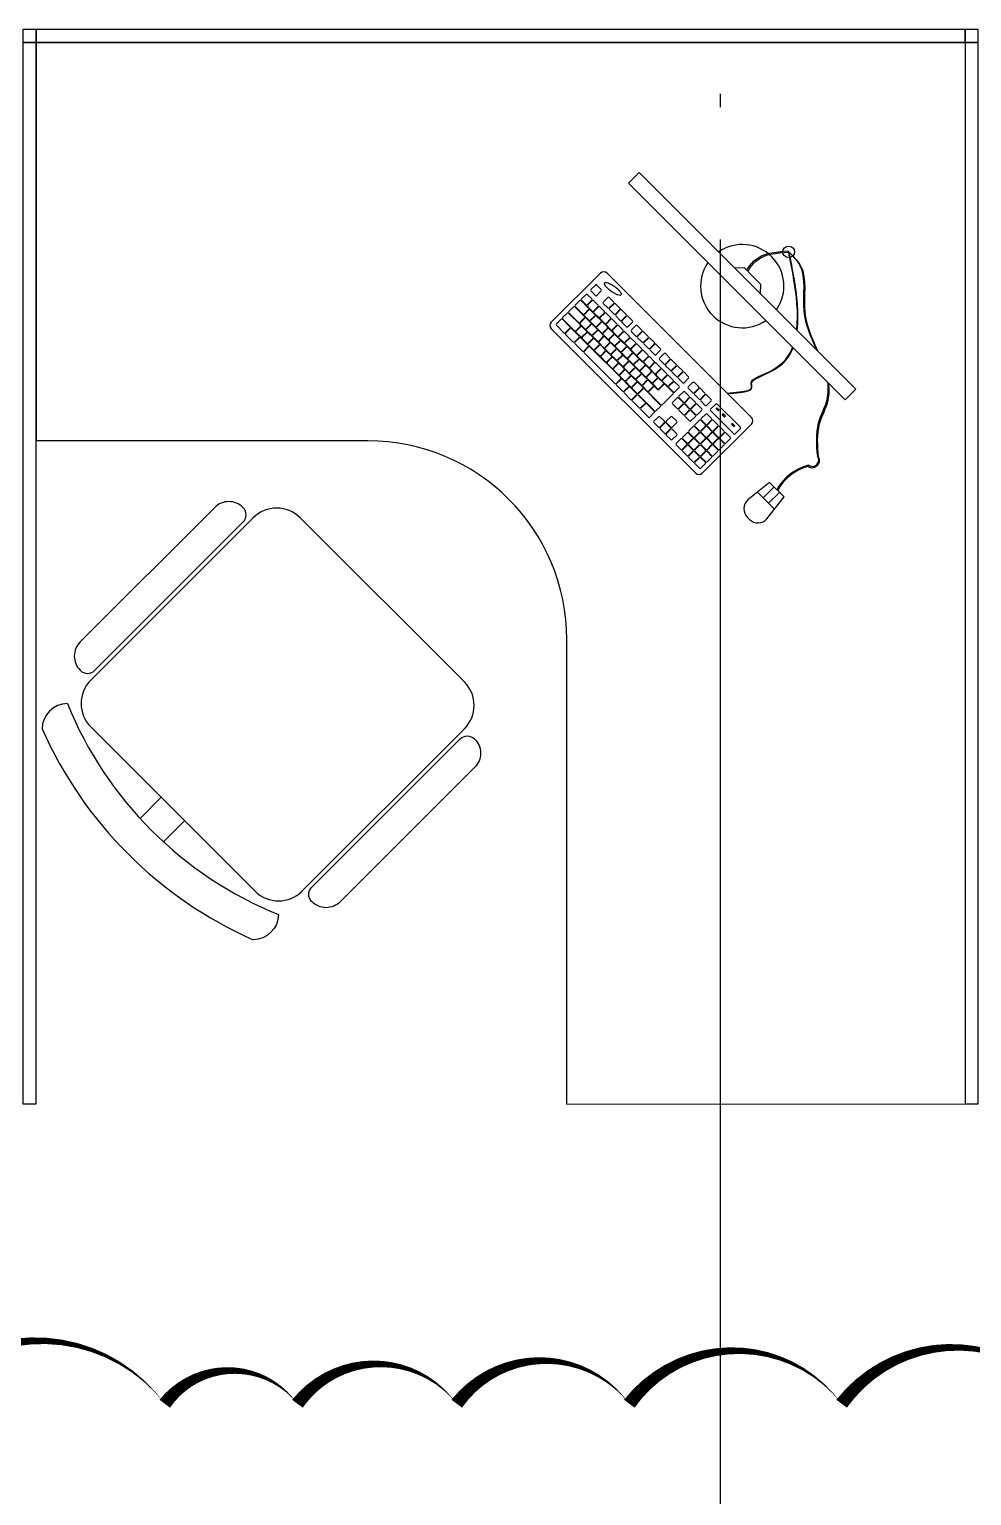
# Model space of a CAD drawing. Extents: x 93518 to 937116, y -359949 to 58022.
# Drawn here: x 810072 to 811492, y -101498 to -99287 of the extents above; entities that cross this region are included whole.
import ezdxf

# ---------------------------------------------------------------- set-up
doc = ezdxf.new("R2010")
doc.units = 0
doc.header["$LTSCALE"] = 1000
doc.header["$MEASUREMENT"] = 0
doc.linetypes.add('DOTE', pattern=[2.42, 2, -0.2, 0.02, -0.2])
doc.layers.get('0').update_dxf_attribs({"color": 8, "linetype": 'CONTINUOUS'})
doc.layers.add('DOTE', color=8, linetype='DOTE')

msp = doc.modelspace()

# ---------------------------------------------------------------- linework, layer by layer
for p, q in [((811482.2, -99307.4), (810082.2, -99307.4)), ((810082.2, -99307.7), (810082.2, -99907.7)), ((811482.2, -99307.7), (811482.2, -100907.7)), ((810932.8, -99654.8), (810858.5, -99729.1)), ((811160.5, -99872.6), (810942.7, -99654.8)), ((811135.1, -99647), (811149.1, -99646.7)), ((811149.1, -99646.7), (811163.5, -99661.1)), ((811174.3, -99671.9), (811159.9, -99657.5)), ((810911, -99687), (810904.1, -99693.9)), ((810919.9, -99693.9), (810913, -99687)), ((810925.1, -99672.9), (810918.2, -99679.8)), ((810918.2, -99681.8), (810925.1, -99688.7)), ((810934, -99679.8), (810927.1, -99672.9)), ((810927.1, -99688.7), (810934, -99681.8)), ((811174, -99685.9), (811174.3, -99671.9)), ((810892.2, -99705.8), (810885.3, -99712.7)), ((810908.8, -99720.5), (810894.2, -99705.8)), ((810901.6, -99696.4), (810894.7, -99703.3)), ((810894.7, -99705.3), (810906, -99716.7)), ((810915, -99707.8), (810903.6, -99696.4)), ((810904.1, -99695.9), (810911, -99702.8)), ((810908, -99716.7), (810915, -99709.8)), ((810913, -99702.8), (810919.9, -99695.9)), ((810913.5, -99703.3), (810920.4, -99696.4)), ((810920.4, -99712.2), (810913.5, -99705.3)), ((810922.4, -99696.4), (810929.3, -99703.3)), ((810929.3, -99705.3), (810922.4, -99712.2)), ((810922.9, -99712.7), (810929.8, -99705.8)), ((810931.8, -99705.8), (810938.7, -99712.7)), ((810937, -99698.6), (810943.9, -99691.7)), ((810943.9, -99707.5), (810937, -99700.6)), ((810945.9, -99691.7), (810952.8, -99698.6)), ((810952.8, -99700.6), (810945.9, -99707.5)), ((810946.4, -99708), (810953.3, -99701.1)), ((810953.3, -99716.9), (810946.4, -99710)), ((810955.3, -99701.1), (810962.2, -99708)), ((810962.2, -99710), (810955.3, -99716.9)), ((810873.4, -99724.6), (810866.4, -99731.5)), ((810886.7, -99736), (810875.4, -99724.6)), ((810882.8, -99715.2), (810875.8, -99722.1)), ((810875.8, -99724.1), (810893.6, -99741.8)), ((810902.5, -99732.9), (810884.8, -99715.2)), ((810885.3, -99714.7), (810899.9, -99729.4)), ((810901.9, -99729.4), (810908.8, -99722.4)), ((810902.4, -99729.9), (810909.3, -99722.9)), ((810909.3, -99738.8), (810902.4, -99731.8)), ((810908.5, -99717.2), (810915.4, -99710.2)), ((810915.4, -99726.1), (810908.5, -99719.2)), ((810911.3, -99722.9), (810918.2, -99729.9)), ((810918.2, -99731.8), (810911.3, -99738.8)), ((810917.4, -99710.2), (810924.4, -99717.2)), ((810924.4, -99719.2), (810917.4, -99726.1)), ((810917.9, -99726.6), (810924.9, -99719.6)), ((810924.9, -99735.5), (810917.9, -99728.6)), ((810929.8, -99721.6), (810922.9, -99714.7)), ((810926.8, -99719.6), (810933.8, -99726.6)), ((810933.8, -99728.6), (810926.8, -99735.5)), ((810927.3, -99736), (810934.3, -99729.1)), ((810938.7, -99714.7), (810931.8, -99721.6)), ((810932.3, -99722.1), (810939.2, -99715.2)), ((810939.2, -99731), (810932.3, -99724.1)), ((810936.2, -99729.1), (810943.2, -99736)), ((810941.2, -99715.2), (810948.1, -99722.1)), ((810948.1, -99724.1), (810941.2, -99731)), ((810941.7, -99731.5), (810948.6, -99724.6)), ((810950.6, -99724.6), (810957.5, -99731.5)), ((810955.8, -99717.4), (810962.7, -99710.5)), ((810962.7, -99726.3), (810955.8, -99719.4)), ((810964.7, -99710.5), (810971.6, -99717.4)), ((810971.6, -99719.4), (810964.7, -99726.3)), ((810965.2, -99726.8), (810972.1, -99719.9)), ((810972.1, -99735.7), (810965.2, -99728.8)), ((810974.1, -99719.9), (810981.1, -99726.8)), ((810981.1, -99728.8), (810974.1, -99735.7)), ((810858.5, -99739), (811076.3, -99956.7)), ((810866.4, -99733.5), (810877.8, -99744.9)), ((810879.8, -99744.9), (810886.7, -99738)), ((810887.2, -99738.5), (810880.3, -99745.4)), ((810880.3, -99747.4), (810891.7, -99758.8)), ((810900.6, -99749.8), (810889.2, -99738.5)), ((810893.7, -99758.8), (810900.6, -99751.8)), ((810901.1, -99752.3), (810894.2, -99759.2)), ((810895.6, -99741.8), (810902.5, -99734.9)), ((810896, -99742.3), (810903, -99735.4)), ((810903, -99751.2), (810896, -99744.3)), ((810914.5, -99763.7), (810903.1, -99752.3)), ((810904.9, -99735.4), (810911.9, -99742.3)), ((810911.9, -99744.3), (810904.9, -99751.2)), ((810905.4, -99751.7), (810912.4, -99744.8)), ((810912.4, -99760.6), (810905.4, -99753.7)), ((810911.8, -99739.3), (810918.7, -99732.3)), ((810918.7, -99748.2), (810911.8, -99741.3)), ((810914.4, -99744.8), (810921.3, -99751.7)), ((810921.3, -99753.7), (810914.4, -99760.6)), ((810914.8, -99761.1), (810921.8, -99754.2)), ((810920.7, -99732.3), (810927.6, -99739.3)), ((810927.6, -99741.3), (810920.7, -99748.2)), ((810921.2, -99748.7), (810928.1, -99741.7)), ((810928.1, -99757.6), (810921.2, -99750.7)), ((810923.8, -99754.2), (810930.7, -99761.1)), ((810934.3, -99744.9), (810927.3, -99738)), ((810930.1, -99741.7), (810937, -99748.7)), ((810937, -99750.7), (810930.1, -99757.6)), ((810930.6, -99758.1), (810937.5, -99751.2)), ((810943.2, -99738), (810936.2, -99744.9)), ((810936.7, -99745.4), (810943.7, -99738.5)), ((810943.7, -99754.3), (810936.7, -99747.4)), ((810939.5, -99751.2), (810946.5, -99758.1)), ((810948.6, -99740.4), (810941.7, -99733.5)), ((810945.6, -99738.5), (810952.6, -99745.4)), ((810952.6, -99747.4), (810945.6, -99754.3)), ((810946.1, -99754.8), (810953.1, -99747.9)), ((810957.5, -99733.5), (810950.6, -99740.4)), ((810951.1, -99740.9), (810958, -99734)), ((810958, -99749.8), (810951.1, -99742.9)), ((810955, -99747.9), (810962, -99754.8)), ((810960, -99734), (810966.9, -99740.9)), ((810966.9, -99742.9), (810960, -99749.8)), ((810960.5, -99750.3), (810967.4, -99743.4)), ((810967.4, -99759.2), (810960.5, -99752.3)), ((810969.4, -99743.4), (810976.3, -99750.3)), ((810976.3, -99752.3), (810969.4, -99759.2)), ((810969.9, -99759.7), (810976.8, -99752.8)), ((810978.8, -99752.8), (810985.7, -99759.7)), ((810979.3, -99740.9), (810986.3, -99734)), ((810986.3, -99749.8), (810979.3, -99742.9)), ((810988.2, -99734), (810995.2, -99740.9)), ((810995.2, -99742.9), (810988.2, -99749.8)), ((810988.7, -99750.3), (810995.7, -99743.4)), ((810995.7, -99759.2), (810988.7, -99752.3)), ((810997.6, -99743.4), (811004.6, -99750.3)), ((811004.6, -99752.3), (810997.6, -99759.2)), ((810998.1, -99759.7), (811005.1, -99752.8)), ((811007, -99752.8), (811014, -99759.7)), ((810894.2, -99761.2), (810905.5, -99772.6)), ((810907.5, -99772.6), (810914.5, -99765.7)), ((810908.1, -99773.2), (810915, -99766.2)), ((810954.4, -99821.5), (810908.1, -99775.1)), ((810921.8, -99770), (810914.8, -99763.1)), ((810917, -99766.2), (810963.3, -99812.5)), ((810930.7, -99763.1), (810923.8, -99770)), ((810924.3, -99770.5), (810931.2, -99763.6)), ((810931.2, -99779.4), (810924.3, -99772.5)), ((810937.5, -99767), (810930.6, -99760.1)), ((810933.2, -99763.6), (810940.1, -99770.5)), ((810940.1, -99772.5), (810933.2, -99779.4)), ((810933.7, -99779.9), (810940.6, -99773)), ((810946.5, -99760.1), (810939.5, -99767)), ((810940, -99767.5), (810946.9, -99760.6)), ((810946.9, -99776.4), (810940, -99769.5)), ((810942.6, -99773), (810949.5, -99779.9)), ((810953.1, -99763.7), (810946.1, -99756.8)), ((810948.9, -99760.6), (810955.9, -99767.5)), ((810955.9, -99769.5), (810948.9, -99776.4)), ((810949.4, -99776.9), (810956.4, -99770)), ((810962, -99756.8), (810955, -99763.7)), ((810955.5, -99764.2), (810962.5, -99757.3)), ((810962.5, -99773.1), (810955.5, -99766.2)), ((810958.3, -99770), (810965.3, -99776.9)), ((810964.5, -99757.3), (810971.4, -99764.2)), ((810971.4, -99766.2), (810964.5, -99773.1)), ((810964.9, -99773.6), (810971.9, -99766.7)), ((810971.9, -99782.5), (810964.9, -99775.6)), ((810976.8, -99768.7), (810969.9, -99761.7)), ((810973.9, -99766.7), (810980.8, -99773.6)), ((810980.8, -99775.6), (810973.9, -99782.5)), ((810974.3, -99783), (810981.3, -99776.1)), ((810985.7, -99761.7), (810978.8, -99768.7)), ((810979.3, -99769.1), (810986.2, -99762.2)), ((810986.2, -99778.1), (810979.3, -99771.1)), ((810983.3, -99776.1), (810990.2, -99783)), ((810988.2, -99762.2), (810995.1, -99769.1)), ((810995.1, -99771.1), (810988.2, -99778.1)), ((810988.7, -99778.6), (810995.6, -99771.6)), ((810997.6, -99771.6), (811004.5, -99778.6)), ((811005.1, -99768.6), (810998.1, -99761.7)), ((811014, -99761.7), (811007, -99768.6)), ((811007.5, -99769.1), (811014.5, -99762.2)), ((811014.5, -99778), (811007.5, -99771.1)), ((811016.4, -99762.2), (811023.4, -99769.1)), ((811023.4, -99771.1), (811016.4, -99778)), ((811021.6, -99783.2), (811028.6, -99776.3)), ((811030.6, -99776.3), (811037.5, -99783.2)), ((810940.6, -99788.8), (810933.7, -99781.9)), ((810949.5, -99781.9), (810942.6, -99788.8)), ((810943.1, -99789.3), (810950, -99782.4)), ((810950, -99798.2), (810943.1, -99791.3)), ((810956.4, -99785.8), (810949.4, -99778.9)), ((810952, -99782.4), (810958.9, -99789.3)), ((810958.9, -99791.3), (810952, -99798.2)), ((810952.5, -99798.7), (810959.4, -99791.8)), ((810965.3, -99778.9), (810958.3, -99785.8)), ((810958.8, -99786.3), (810965.8, -99779.4)), ((810965.8, -99795.2), (810958.8, -99788.3)), ((810961.4, -99791.8), (810968.3, -99798.7)), ((810967.7, -99779.4), (810974.7, -99786.3)), ((810974.7, -99788.3), (810967.7, -99795.2)), ((810968.2, -99795.7), (810975.2, -99788.8)), ((810975.2, -99804.6), (810968.2, -99797.7)), ((810981.3, -99791.9), (810974.3, -99785)), ((810977.1, -99788.8), (810984.1, -99795.7)), ((810984.1, -99797.7), (810977.1, -99804.6)), ((810977.6, -99805.1), (810984.6, -99798.2)), ((810990.2, -99785), (810983.3, -99791.9)), ((810983.8, -99792.4), (810990.7, -99785.5)), ((810990.7, -99801.3), (810983.8, -99794.4)), ((810986.5, -99798.2), (810993.5, -99805.1)), ((810995.6, -99787.5), (810988.7, -99780.5)), ((810992.7, -99785.5), (810999.6, -99792.4)), ((810999.6, -99794.4), (810992.7, -99801.3)), ((810993.2, -99801.8), (811000.1, -99794.9)), ((811004.5, -99780.5), (810997.6, -99787.5)), ((810998.1, -99788), (811005, -99781)), ((811005, -99796.9), (810998.1, -99789.9)), ((811002.1, -99794.9), (811009, -99801.8)), ((811007, -99781), (811013.9, -99788)), ((811013.9, -99789.9), (811007, -99796.9)), ((811007.5, -99797.4), (811014.4, -99790.4)), ((811016.4, -99790.4), (811023.4, -99797.4)), ((811028.6, -99792.1), (811021.6, -99785.2)), ((811037.5, -99785.2), (811030.6, -99792.1)), ((811031, -99792.6), (811038, -99785.7)), ((811038, -99801.5), (811031, -99794.6)), ((811040, -99785.7), (811046.9, -99792.6)), ((811046.9, -99794.6), (811040, -99801.5)), ((811040.5, -99802), (811047.4, -99795.1)), ((811049.4, -99795.1), (811056.3, -99802)), ((810959.4, -99807.6), (810952.5, -99800.7)), ((810963.3, -99814.5), (810956.4, -99821.5)), ((810963.8, -99815), (810956.9, -99822)), ((810968.3, -99800.7), (810961.4, -99807.6)), ((810961.9, -99808.1), (810968.8, -99801.2)), ((810968.8, -99817.1), (810961.9, -99810.1)), ((810975, -99824.2), (810965.8, -99815)), ((810970.8, -99801.2), (810977.7, -99808.1)), ((810977.7, -99810.1), (810970.8, -99817.1)), ((810971.3, -99817.5), (810978.2, -99810.6)), ((810978.2, -99826.5), (810971.3, -99819.5)), ((810984.6, -99814), (810977.6, -99807.1)), ((810980.2, -99810.6), (810987.1, -99817.5)), ((810987.1, -99819.5), (810980.2, -99826.5)), ((810980.7, -99827), (810987.6, -99820)), ((810993.5, -99807.1), (810986.5, -99814)), ((810987, -99814.5), (810994, -99807.6)), ((810994, -99823.4), (810987, -99816.5)), ((810989.6, -99820), (810996.5, -99827)), ((811000.1, -99810.7), (810993.2, -99803.8)), ((810996, -99807.6), (811002.9, -99814.5)), ((811002.9, -99816.5), (810996, -99823.4)), ((810996.4, -99823.9), (811003.4, -99817)), ((811009, -99803.8), (811002.1, -99810.7)), ((811002.6, -99811.2), (811009.5, -99804.3)), ((811009.5, -99820.1), (811002.6, -99813.2)), ((811005.4, -99817), (811012.3, -99823.9)), ((811014.4, -99806.3), (811007.5, -99799.3)), ((811011.5, -99804.3), (811018.4, -99811.2)), ((811018.4, -99813.2), (811011.5, -99820.1)), ((811012, -99820.6), (811018.9, -99813.7)), ((811023.4, -99799.3), (811016.4, -99806.3)), ((811016.9, -99806.8), (811023.8, -99799.8)), ((811023.8, -99815.7), (811016.9, -99808.7)), ((811020.9, -99813.7), (811027.8, -99820.6)), ((811025.8, -99799.8), (811032.8, -99806.8)), ((811032.8, -99808.7), (811025.8, -99815.7)), ((811026.3, -99816.2), (811033.3, -99809.2)), ((811033.3, -99825.1), (811026.3, -99818.1)), ((811035.2, -99809.2), (811042.2, -99816.2)), ((811042.2, -99818.1), (811035.2, -99825.1)), ((811035.7, -99825.6), (811042.7, -99818.6)), ((811047.4, -99811), (811040.5, -99804)), ((811044.6, -99818.6), (811051.6, -99825.6)), ((811056.3, -99804), (811049.4, -99811)), ((811049.9, -99811.4), (811056.8, -99804.5)), ((811056.8, -99820.4), (811049.9, -99813.4)), ((811058.8, -99804.5), (811065.7, -99811.4)), ((811065.7, -99813.4), (811058.8, -99820.4)), ((811065, -99826.6), (811071.9, -99819.6)), ((811073.9, -99819.6), (811080.8, -99826.6)), ((810956.9, -99823.9), (810966, -99833.1)), ((810968, -99833.1), (810975, -99826.2)), ((810975.5, -99826.7), (810968.5, -99833.6)), ((810968.5, -99835.6), (810978.2, -99845.3)), ((810987.1, -99836.4), (810977.4, -99826.7)), ((810980.2, -99845.3), (810987.1, -99838.3)), ((810987.6, -99835.9), (810980.7, -99828.9)), ((810987.6, -99838.8), (810980.7, -99845.8)), ((810996.5, -99828.9), (810989.6, -99835.9)), ((811000.1, -99849.3), (810989.6, -99838.8)), ((810990.1, -99836.4), (810997, -99829.4)), ((811014.4, -99862.7), (810990.1, -99838.3)), ((811003.4, -99832.8), (810996.4, -99825.9)), ((810999, -99829.4), (811023.4, -99853.8)), ((811012.3, -99825.9), (811005.4, -99832.8)), ((811005.9, -99833.3), (811012.8, -99826.4)), ((811023.8, -99853.3), (811005.9, -99835.3)), ((811018.9, -99829.5), (811012, -99822.6)), ((811014.8, -99826.4), (811018.9, -99830.5)), ((811027.8, -99822.6), (811020.9, -99829.5)), ((811020.9, -99830.5), (811028.3, -99823.1)), ((811042.2, -99837), (811025.8, -99853.3)), ((811030.3, -99823.1), (811042.2, -99835)), ((811042.7, -99834.5), (811035.7, -99827.6)), ((811051.6, -99827.6), (811044.6, -99834.5)), ((811050.8, -99840.7), (811057.8, -99833.8)), ((811057.8, -99849.6), (811050.8, -99842.7)), ((811059.8, -99833.8), (811066.7, -99840.7)), ((811066.7, -99842.7), (811059.8, -99849.6)), ((811071.9, -99835.5), (811065, -99828.5)), ((811080.8, -99828.5), (811073.9, -99835.5)), ((811074.4, -99836), (811081.3, -99829)), ((811081.3, -99844.9), (811074.4, -99837.9)), ((811083.3, -99829), (811090.2, -99836)), ((811090.2, -99837.9), (811083.3, -99844.9)), ((811083.8, -99845.4), (811090.7, -99838.4)), ((811092.7, -99838.4), (811099.6, -99845.4)), ((810980.7, -99847.7), (810991.2, -99858.2)), ((810993.2, -99858.2), (811000.1, -99851.3)), ((811000.6, -99851.8), (810993.7, -99858.7)), ((810993.7, -99860.7), (811005, -99872.1)), ((811013.9, -99863.2), (811002.6, -99851.8)), ((811023.4, -99855.8), (811016.4, -99862.7)), ((811041.4, -99850.1), (811048.4, -99843.2)), ((811048.4, -99859), (811041.4, -99852.1)), ((811050.3, -99843.2), (811057.3, -99850.1)), ((811057.3, -99852.1), (811050.3, -99859)), ((811050.8, -99859.5), (811057.8, -99852.6)), ((811057.8, -99868.4), (811050.8, -99861.5)), ((811059.8, -99852.6), (811066.7, -99859.5)), ((811066.7, -99861.5), (811059.8, -99868.4)), ((811060.2, -99850.1), (811067.2, -99843.2)), ((811067.2, -99859), (811060.2, -99852.1)), ((811060.2, -99868.9), (811067.2, -99862)), ((811069.2, -99843.2), (811076.1, -99850.1)), ((811076.1, -99852.1), (811069.2, -99859)), ((811069.2, -99862), (811076.1, -99868.9)), ((811069.6, -99859.5), (811076.6, -99852.6)), ((811076.6, -99868.4), (811069.6, -99861.5)), ((811078.6, -99852.6), (811085.5, -99859.5)), ((811085.5, -99861.5), (811078.6, -99868.4)), ((811090.7, -99854.3), (811083.8, -99847.3)), ((811099.6, -99847.3), (811092.7, -99854.3)), ((811106.5, -99852.3), (811098.6, -99860.2)), ((811098.6, -99862.2), (811133.7, -99897.3)), ((811108.2, -99857.9), (811107, -99859.1)), ((811107, -99859.1), (811110.7, -99862.8)), ((811111.8, -99861.6), (811108.2, -99857.9)), ((811143.6, -99887.4), (811108.5, -99852.3)), ((811110.7, -99862.8), (811111.8, -99861.6)), ((811007, -99872.1), (811013.9, -99865.2)), ((811013.2, -99878.3), (811020.2, -99871.4)), ((811020.2, -99887.2), (811013.2, -99880.3)), ((811022.1, -99871.4), (811029.1, -99878.3)), ((811029.1, -99880.3), (811022.1, -99887.2)), ((811022.6, -99887.7), (811029.6, -99880.8)), ((811031.5, -99880.8), (811038.5, -99887.7)), ((811032, -99878.3), (811039, -99871.4)), ((811039, -99887.2), (811032, -99880.3)), ((811040.9, -99871.4), (811047.9, -99878.3)), ((811047.9, -99880.3), (811040.9, -99887.2)), ((811067.2, -99877.8), (811060.2, -99870.9)), ((811065.7, -99893.1), (811072.6, -99886.2)), ((811076.1, -99870.9), (811069.2, -99877.8)), ((811074.6, -99886.2), (811081.5, -99893.1)), ((811075.1, -99883.7), (811082, -99876.8)), ((811082, -99892.7), (811075.1, -99885.7)), ((811084, -99876.8), (811090.9, -99883.7)), ((811090.9, -99885.7), (811084, -99892.7)), ((811084.5, -99874.3), (811091.4, -99867.4)), ((811091.4, -99883.2), (811084.5, -99876.3)), ((811084.5, -99893.1), (811091.4, -99886.2)), ((811086.2, -99956.7), (811160.5, -99882.5)), ((811093.4, -99867.4), (811100.3, -99874.3)), ((811100.3, -99876.3), (811093.4, -99883.2)), ((811093.4, -99886.2), (811100.3, -99893.1)), ((811093.9, -99883.7), (811100.8, -99876.8)), ((811100.8, -99892.7), (811093.9, -99885.7)), ((811102.8, -99876.8), (811109.7, -99883.7)), ((811109.7, -99885.7), (811102.8, -99892.7)), ((811103.3, -99893.1), (811110.2, -99886.2)), ((811112.2, -99886.2), (811119.1, -99893.1)), ((811117.4, -99867.2), (811116.2, -99868.4)), ((811116.2, -99868.4), (811119.9, -99872)), ((811121.1, -99870.8), (811117.4, -99867.2)), ((811119.9, -99872), (811121.1, -99870.8)), ((811131.7, -99881.5), (811130.5, -99882.6)), ((811130.5, -99882.6), (811134.2, -99886.3)), ((811135.3, -99885.1), (811131.7, -99881.5)), ((811134.2, -99886.3), (811135.3, -99885.1)), ((810582.2, -99907.7), (810082.2, -99907.7)), ((811029.6, -99896.6), (811022.6, -99889.7)), ((811038.5, -99889.7), (811031.5, -99896.6)), ((811032, -99897.1), (811039, -99890.2)), ((811039, -99906), (811032, -99899.1)), ((811040.9, -99890.2), (811047.9, -99897.1)), ((811047.9, -99899.1), (811040.9, -99906)), ((811046.9, -99912), (811053.8, -99905)), ((811055.8, -99905), (811062.7, -99912)), ((811056.3, -99902.6), (811063.2, -99895.6)), ((811063.2, -99911.5), (811056.3, -99904.5)), ((811065.2, -99895.6), (811072.1, -99902.6)), ((811072.1, -99904.5), (811065.2, -99911.5)), ((811072.6, -99902.1), (811065.7, -99895.1)), ((811065.7, -99912), (811072.6, -99905)), ((811081.5, -99895.1), (811074.6, -99902.1)), ((811074.6, -99905), (811081.5, -99912)), ((811075.1, -99902.6), (811082, -99895.6)), ((811082, -99911.5), (811075.1, -99904.5)), ((811084, -99895.6), (811090.9, -99902.6)), ((811090.9, -99904.5), (811084, -99911.5)), ((811091.4, -99902.1), (811084.5, -99895.1)), ((811084.5, -99912), (811091.4, -99905)), ((811100.3, -99895.1), (811093.4, -99902.1)), ((811093.4, -99905), (811100.3, -99912)), ((811093.9, -99902.6), (811100.8, -99895.6)), ((811100.8, -99911.5), (811093.9, -99904.5)), ((811102.8, -99895.6), (811109.7, -99902.6)), ((811109.7, -99904.5), (811102.8, -99911.5)), ((811110.2, -99902.1), (811103.3, -99895.1)), ((811103.3, -99912), (811110.2, -99905)), ((811119.1, -99895.1), (811112.2, -99902.1)), ((811112.2, -99905), (811119.1, -99912)), ((811112.7, -99902.6), (811119.6, -99895.6)), ((811119.6, -99911.5), (811112.7, -99904.5)), ((811121.6, -99895.6), (811128.5, -99902.6)), ((811128.5, -99904.5), (811121.6, -99911.5)), ((811135.7, -99897.3), (811143.6, -99889.4)), ((811053.8, -99920.9), (811046.9, -99913.9)), ((811062.7, -99913.9), (811055.8, -99920.9)), ((811056.3, -99921.4), (811063.2, -99914.4)), ((811063.2, -99930.3), (811056.3, -99923.3)), ((811065.2, -99914.4), (811072.1, -99921.4)), ((811072.1, -99923.3), (811065.2, -99930.3)), ((811072.6, -99920.9), (811065.7, -99913.9)), ((811065.7, -99930.8), (811072.6, -99923.8)), ((811081.5, -99913.9), (811074.6, -99920.9)), ((811074.6, -99923.8), (811081.5, -99930.8)), ((811075.1, -99921.4), (811082, -99914.4)), ((811082, -99930.3), (811075.1, -99923.3)), ((811084, -99914.4), (811090.9, -99921.4)), ((811090.9, -99923.3), (811084, -99930.3)), ((811091.4, -99920.9), (811084.5, -99913.9)), ((811084.5, -99930.8), (811091.4, -99923.8)), ((811100.3, -99913.9), (811093.4, -99920.9)), ((811093.4, -99923.8), (811100.3, -99930.8)), ((811093.9, -99921.4), (811100.8, -99914.4)), ((811100.8, -99930.3), (811093.9, -99923.3)), ((811102.8, -99914.4), (811109.7, -99921.4)), ((811109.7, -99923.3), (811102.8, -99930.3)), ((811110.2, -99920.9), (811103.3, -99913.9)), ((811119.1, -99913.9), (811112.2, -99920.9)), ((811072.6, -99939.7), (811065.7, -99932.7)), ((811081.5, -99932.7), (811074.6, -99939.7)), ((811075.1, -99940.2), (811082, -99933.2)), ((811082, -99949.1), (811075.1, -99942.1)), ((811084, -99933.2), (811090.9, -99940.2)), ((811090.9, -99942.1), (811084, -99949.1)), ((811091.4, -99939.7), (811084.5, -99932.7)), ((811100.3, -99932.7), (811093.4, -99939.7)), ((811187.7, -99970.7), (811154.9, -99996.9)), ((811209.5, -99992.4), (811187.7, -99970.7)), ((811169.5, -99985.3), (811195.1, -100010.9)), ((811194.5, -99977.4), (811178, -99993.8)), ((811183.7, -100025.5), (811209.5, -99992.4)), ((811202.6, -99985.5), (811186.2, -100002)), ((810409.5, -100023.8), (810164.8, -100268.5)), ((810727.7, -100271.3), (810480.2, -100023.8)), ((811154.2, -100023.2), (811157.3, -100026.3)), ((810882.2, -100907.7), (810882.2, -100207.7)), ((810164.8, -100339.2), (810412.3, -100586.7)), ((810483, -100586.7), (810727.7, -100342)), ((810270.9, -100445.3), (810239, -100477.2)), ((810306.2, -100480.7), (810274.3, -100512.6)), ((810882.2, -100907.7), (811482.2, -100907.4))]:
    msp.add_line(p, q)
for points in [[(810082.2, -99287.4), (810062.2, -99287.4), (810062.2, -99307.4), (810082.2, -99307.4)], [(811482.2, -99287.4), (810082.2, -99287.4), (810082.2, -99307.4), (811482.2, -99307.4)], [(811502.2, -99287.4), (811482.2, -99287.4), (811482.2, -99307.4), (811502.2, -99307.4)], [(810082.2, -99307.4), (810062.2, -99307.4), (810062.2, -100907.4), (810082.2, -100907.4)], [(811502.2, -99307.4), (811482.2, -99307.4), (811482.2, -100907.4), (811502.2, -100907.4)], [(811301.5, -99845.9), (810975.1, -99519.5), (810991.3, -99503.2), (811317.8, -99829.7)]]:
    msp.add_lwpolyline(points, close=True)
for points in [[(810394.5, -100008.8), (810393.9, -100008.2, 0.414214), (810351.5, -100008.2), (810148.7, -100211.1, 0.414214), (810148.7, -100253.5), (810149.2, -100254, 0.414214), (810170.5, -100254), (810394.5, -100030, 0.414214)], [(810742.8, -100357.1), (810743.3, -100357.6, -0.414214), (810743.3, -100400), (810540.5, -100602.9, -0.414214), (810498.1, -100602.9), (810497.5, -100602.3, -0.414214), (810497.5, -100581.1), (810721.6, -100357.1, -0.414214)]]:
    msp.add_lwpolyline(points, format="xyb", close=True)
for points, format in [([(810129.5, -100303.9, 0.403028), (810091.3, -100342, 0.425489)], "xyb"), ([(810129.5, -100303.9, 0.202936), (810447.7, -100622.1, 0.185546)], "xyb"), ([(810091.3, -100342, 0.185546), (810409.5, -100660.2, -1.455634)], "xyb"), ([(810447.7, -100622.1, -0.403028), (810409.5, -100660.2, -0.425489)], "xyb"), ([(813156.2, -101359.6, 0, 20, 0.5), (812956.2, -101359.6, 0, 20, 0.5), (812596.2, -101359.6, 0, 20, 0.5), (812376.2, -101359.6, 0, 20, 0.5), (812116.2, -101359.6, 0, 20, 0.5), (811916.2, -101359.6, 0, 20, 0.5), (811636.2, -101359.6, 0, 20, 0.5), (811296.2, -101359.6, 0, 20, 0.5), (810976.2, -101359.6, 0, 20, 0.5), (810716.2, -101359.6, 0, 20, 0.5), (810476.2, -101359.6, 0, 20, 0.5), (810276.2, -101359.6, 0, 20, 0.5), (809896.2, -101359.6, 0, 20, 0.5), (809596.2, -101359.6, 0, 20, 0.5), (809276.2, -101359.6, 0, 20, 0.5), (809016.2, -101359.6, 0, 20, 0.5), (808756.2, -101359.6, 0, 20, 0.5), (808556.2, -101359.6, 0, 20, 0.5), (808316.2, -101359.6, 0, 20, 0.5), (808096.2, -101359.6, 0, 20, 0.5)], "xyseb")]:
    msp.add_lwpolyline(points, format=format)
msp.add_circle((811216.4, -99622.9), 8.76)
for centre, radius, start, end in [((811146.4, -99674.6), 62.8, 325.5225, 124.4775), ((811146.4, -99674.6), 62.8, 145.5225, 304.4775), ((810937.7, -99659.8), 7, 45, 135), ((810912, -99688), 1.4, 45, 135), ((810919.2, -99680.8), 1.4, 135, 225), ((810926.1, -99673.8), 1.4, 45, 135), ((810933, -99680.8), 1.4, 315, 45), ((810939.9, -99671), 1.45, 145.8713, 202.6821), ((810951, -99666.4), 13.4, 202.6821, 220.7114), ((810939.9, -99671), 1.45, 89.0605, 145.8713), ((810939.7, -99682.9), 13.4, 71.0312, 89.0605), ((810963.7, -99655.4), 30.3, 220.7114, 229.4679), ((810934.3, -99698.9), 30.3, 62.2747, 71.0312), ((810980.8, -99635.4), 56.5, 229.4679, 235.8713), ((810922, -99722.1), 56.5, 55.8713, 62.2747), ((810980.8, -99635.4), 56.5, 235.8713, 242.2747), ((810922, -99722.1), 56.5, 49.4679, 55.8713), ((810968.6, -99658.7), 30.3, 242.2747, 251.0312), ((810939.1, -99702.1), 30.3, 40.7114, 49.4679), ((810963.1, -99674.6), 13.4, 251.0312, 269.0605), ((810951.9, -99691.2), 13.4, 22.6821, 40.7114), ((810962.9, -99686.5), 1.45, 269.0605, 325.8713), ((810962.9, -99686.5), 1.45, 325.8713, 22.6821), ((810893.2, -99706.8), 1.4, 45, 135), ((810895.6, -99704.3), 1.4, 135, 225), ((810902.6, -99697.4), 1.4, 45, 135), ((810905.1, -99694.9), 1.4, 135, 225), ((810912, -99701.8), 1.4, 225, 315), ((810914.5, -99704.3), 1.4, 135, 225), ((810914, -99708.8), 1.4, 315, 45), ((810916.4, -99711.2), 1.4, 45, 135), ((810918.9, -99694.9), 1.4, 315, 45), ((810921.4, -99697.4), 1.4, 45, 135), ((810926.1, -99687.7), 1.4, 225, 315), ((810928.3, -99704.3), 1.4, 315, 45), ((810930.8, -99706.8), 1.4, 45, 135), ((810938, -99699.6), 1.4, 135, 225), ((810944.9, -99692.7), 1.4, 45, 135), ((810944.9, -99706.5), 1.4, 225, 315), ((810947.4, -99709), 1.4, 135, 225), ((810951.9, -99699.6), 1.4, 315, 45), ((810954.3, -99702.1), 1.4, 45, 135), ((810961.3, -99709), 1.4, 315, 45), ((810863.5, -99734), 7, 135, 225), ((810867.4, -99732.5), 1.4, 135, 225), ((810874.4, -99725.6), 1.4, 45, 135), ((810876.8, -99723.1), 1.4, 135, 225), ((810883.8, -99716.2), 1.4, 45, 135), ((810886.2, -99713.7), 1.4, 135, 225), ((810900.9, -99728.4), 1.4, 225, 315), ((810903.4, -99730.9), 1.4, 135, 225), ((810907, -99715.7), 1.4, 225, 315), ((810909.5, -99718.2), 1.4, 135, 225), ((810907.8, -99721.5), 1.4, 315, 45), ((810910.3, -99723.9), 1.4, 45, 135), ((810916.4, -99725.1), 1.4, 225, 315), ((810918.9, -99727.6), 1.4, 135, 225), ((810917.3, -99730.9), 1.4, 315, 45), ((810919.7, -99733.3), 1.4, 45, 135), ((810921.4, -99711.2), 1.4, 225, 315), ((810923.9, -99713.7), 1.4, 135, 225), ((810923.4, -99718.2), 1.4, 315, 45), ((810925.8, -99720.6), 1.4, 45, 135), ((810930.8, -99720.6), 1.4, 225, 315), ((810933.3, -99723.1), 1.4, 135, 225), ((810932.8, -99727.6), 1.4, 315, 45), ((810935.2, -99730), 1.4, 45, 135), ((810937.7, -99713.7), 1.4, 315, 45), ((810940.2, -99716.2), 1.4, 45, 135), ((810940.2, -99730), 1.4, 225, 315), ((810942.7, -99732.5), 1.4, 135, 225), ((810947.1, -99723.1), 1.4, 315, 45), ((810949.6, -99725.6), 1.4, 45, 135), ((810954.3, -99715.9), 1.4, 225, 315), ((810956.8, -99718.4), 1.4, 135, 225), ((810956.5, -99732.5), 1.4, 315, 45), ((810963.7, -99711.5), 1.4, 45, 135), ((810963.7, -99725.3), 1.4, 225, 315), ((810966.2, -99727.8), 1.4, 135, 225), ((810970.7, -99718.4), 1.4, 315, 45), ((810973.1, -99720.9), 1.4, 45, 135), ((810980.1, -99727.8), 1.4, 315, 45), ((810878.8, -99743.9), 1.4, 225, 315), ((810881.3, -99746.4), 1.4, 135, 225), ((810885.7, -99737), 1.4, 315, 45), ((810888.2, -99739.4), 1.4, 45, 135), ((810894.6, -99740.8), 1.4, 225, 315), ((810897, -99743.3), 1.4, 135, 225), ((810899.6, -99750.8), 1.4, 315, 45), ((810902.1, -99753.3), 1.4, 45, 135), ((810901.5, -99733.9), 1.4, 315, 45), ((810904, -99736.4), 1.4, 45, 135), ((810904, -99750.2), 1.4, 225, 315), ((810906.4, -99752.7), 1.4, 135, 225), ((810910.3, -99737.8), 1.4, 225, 315), ((810912.8, -99740.3), 1.4, 135, 225), ((810910.9, -99743.3), 1.4, 315, 45), ((810913.4, -99745.8), 1.4, 45, 135), ((810919.7, -99747.2), 1.4, 225, 315), ((810922.2, -99749.7), 1.4, 135, 225), ((810920.3, -99752.7), 1.4, 315, 45), ((810922.8, -99755.2), 1.4, 45, 135), ((810925.8, -99734.5), 1.4, 225, 315), ((810928.3, -99737), 1.4, 135, 225), ((810926.7, -99740.3), 1.4, 315, 45), ((810929.1, -99742.7), 1.4, 45, 135), ((810935.2, -99743.9), 1.4, 225, 315), ((810937.7, -99746.4), 1.4, 135, 225), ((810936.1, -99749.7), 1.4, 315, 45), ((810938.5, -99752.1), 1.4, 45, 135), ((810942.2, -99737), 1.4, 315, 45), ((810944.7, -99739.4), 1.4, 45, 135), ((810949.6, -99739.4), 1.4, 225, 315), ((810952.1, -99741.9), 1.4, 135, 225), ((810951.6, -99746.4), 1.4, 315, 45), ((810954.1, -99748.9), 1.4, 45, 135), ((810959, -99735), 1.4, 45, 135), ((810959, -99748.9), 1.4, 225, 315), ((810961.5, -99751.3), 1.4, 135, 225), ((810965.9, -99741.9), 1.4, 315, 45), ((810968.4, -99744.4), 1.4, 45, 135), ((810973.1, -99734.7), 1.4, 225, 315), ((810975.3, -99751.3), 1.4, 315, 45), ((810977.8, -99753.8), 1.4, 45, 135), ((810980.3, -99741.9), 1.4, 135, 225), ((810987.2, -99735), 1.4, 45, 135), ((810987.2, -99748.8), 1.4, 225, 315), ((810989.7, -99751.3), 1.4, 135, 225), ((810994.2, -99741.9), 1.4, 315, 45), ((810996.6, -99744.4), 1.4, 45, 135), ((811003.6, -99751.3), 1.4, 315, 45), ((811006.1, -99753.8), 1.4, 45, 135), ((810892.7, -99757.8), 1.4, 225, 315), ((810895.2, -99760.2), 1.4, 135, 225), ((810906.5, -99771.6), 1.4, 225, 315), ((810909.1, -99774.2), 1.4, 135, 225), ((810913.4, -99759.6), 1.4, 225, 315), ((810915.8, -99762.1), 1.4, 135, 225), ((810913.5, -99764.7), 1.4, 315, 45), ((810916, -99767.2), 1.4, 45, 135), ((810922.8, -99769), 1.4, 225, 315), ((810925.2, -99771.5), 1.4, 135, 225), ((810929.1, -99756.6), 1.4, 225, 315), ((810931.6, -99759.1), 1.4, 135, 225), ((810929.7, -99762.1), 1.4, 315, 45), ((810932.2, -99764.6), 1.4, 45, 135), ((810938.5, -99766), 1.4, 225, 315), ((810941, -99768.5), 1.4, 135, 225), ((810939.1, -99771.5), 1.4, 315, 45), ((810941.6, -99774), 1.4, 45, 135), ((810944.7, -99753.3), 1.4, 225, 315), ((810947.1, -99755.8), 1.4, 135, 225), ((810945.5, -99759.1), 1.4, 315, 45), ((810947.9, -99761.5), 1.4, 45, 135), ((810954.1, -99762.7), 1.4, 225, 315), ((810956.5, -99765.2), 1.4, 135, 225), ((810954.9, -99768.5), 1.4, 315, 45), ((810957.3, -99770.9), 1.4, 45, 135), ((810961, -99755.8), 1.4, 315, 45), ((810963.5, -99758.3), 1.4, 45, 135), ((810963.5, -99772.1), 1.4, 225, 315), ((810965.9, -99774.6), 1.4, 135, 225), ((810968.4, -99758.3), 1.4, 225, 315), ((810970.9, -99760.7), 1.4, 135, 225), ((810970.4, -99765.2), 1.4, 315, 45), ((810972.9, -99767.7), 1.4, 45, 135), ((810977.8, -99767.7), 1.4, 225, 315), ((810980.3, -99770.1), 1.4, 135, 225), ((810979.8, -99774.6), 1.4, 315, 45), ((810982.3, -99777.1), 1.4, 45, 135), ((810984.7, -99760.7), 1.4, 315, 45), ((810987.2, -99763.2), 1.4, 45, 135), ((810994.1, -99770.1), 1.4, 315, 45), ((810996.6, -99772.6), 1.4, 45, 135), ((810996.6, -99758.2), 1.4, 225, 315), ((810999.1, -99760.7), 1.4, 135, 225), ((811006.1, -99767.6), 1.4, 225, 315), ((811008.5, -99770.1), 1.4, 135, 225), ((811013, -99760.7), 1.4, 315, 45), ((811015.5, -99763.2), 1.4, 45, 135), ((811022.4, -99770.1), 1.4, 315, 45), ((811029.6, -99777.3), 1.4, 45, 135), ((810932.2, -99778.4), 1.4, 225, 315), ((810934.6, -99780.9), 1.4, 135, 225), ((810941.6, -99787.9), 1.4, 225, 315), ((810944.1, -99790.3), 1.4, 135, 225), ((810947.9, -99775.4), 1.4, 225, 315), ((810950.4, -99777.9), 1.4, 135, 225), ((810948.5, -99780.9), 1.4, 315, 45), ((810951, -99783.4), 1.4, 45, 135), ((810951, -99797.3), 1.4, 225, 315), ((810957.3, -99784.8), 1.4, 225, 315), ((810959.8, -99787.3), 1.4, 135, 225), ((810957.9, -99790.3), 1.4, 315, 45), ((810960.4, -99792.8), 1.4, 45, 135), ((810964.3, -99777.9), 1.4, 315, 45), ((810966.7, -99780.4), 1.4, 45, 135), ((810966.7, -99794.2), 1.4, 225, 315), ((810969.2, -99796.7), 1.4, 135, 225), ((810972.9, -99781.5), 1.4, 225, 315), ((810975.3, -99784), 1.4, 135, 225), ((810973.7, -99787.3), 1.4, 315, 45), ((810976.2, -99789.8), 1.4, 45, 135), ((810982.3, -99790.9), 1.4, 225, 315), ((810984.7, -99793.4), 1.4, 135, 225), ((810983.1, -99796.7), 1.4, 315, 45), ((810985.6, -99799.2), 1.4, 45, 135), ((810987.2, -99777.1), 1.4, 225, 315), ((810989.7, -99779.5), 1.4, 135, 225), ((810989.2, -99784), 1.4, 315, 45), ((810991.7, -99786.5), 1.4, 45, 135), ((810996.6, -99786.5), 1.4, 225, 315), ((810999.1, -99788.9), 1.4, 135, 225), ((810998.6, -99793.4), 1.4, 315, 45), ((811001.1, -99795.9), 1.4, 45, 135), ((811003.6, -99779.5), 1.4, 315, 45), ((811006, -99782), 1.4, 45, 135), ((811006, -99795.9), 1.4, 225, 315), ((811008.5, -99798.4), 1.4, 135, 225), ((811013, -99788.9), 1.4, 315, 45), ((811015.4, -99791.4), 1.4, 45, 135), ((811015.5, -99777), 1.4, 225, 315), ((811022.6, -99784.2), 1.4, 135, 225), ((811022.4, -99798.4), 1.4, 315, 45), ((811029.6, -99791.2), 1.4, 225, 315), ((811032, -99793.6), 1.4, 135, 225), ((811036.5, -99784.2), 1.4, 315, 45), ((811039, -99786.7), 1.4, 45, 135), ((811045.9, -99793.6), 1.4, 315, 45), ((811048.4, -99796.1), 1.4, 45, 135), ((810953.5, -99799.7), 1.4, 135, 225), ((810960.4, -99806.7), 1.4, 225, 315), ((810962.9, -99809.1), 1.4, 135, 225), ((810962.3, -99813.5), 1.4, 315, 45), ((810964.8, -99816), 1.4, 45, 135), ((810967.3, -99799.7), 1.4, 315, 45), ((810969.8, -99802.2), 1.4, 45, 135), ((810969.8, -99816.1), 1.4, 225, 315), ((810972.3, -99818.5), 1.4, 135, 225), ((810976.2, -99803.6), 1.4, 225, 315), ((810978.6, -99806.1), 1.4, 135, 225), ((810976.7, -99809.1), 1.4, 315, 45), ((810979.2, -99811.6), 1.4, 45, 135), ((810985.6, -99813), 1.4, 225, 315), ((810988, -99815.5), 1.4, 135, 225), ((810986.1, -99818.5), 1.4, 315, 45), ((810988.6, -99821), 1.4, 45, 135), ((810991.7, -99800.3), 1.4, 225, 315), ((810994.1, -99802.8), 1.4, 135, 225), ((810992.5, -99806.1), 1.4, 315, 45), ((810995, -99808.6), 1.4, 45, 135), ((811001.1, -99809.7), 1.4, 225, 315), ((811003.6, -99812.2), 1.4, 135, 225), ((811001.9, -99815.5), 1.4, 315, 45), ((811004.4, -99818), 1.4, 45, 135), ((811008, -99802.8), 1.4, 315, 45), ((811010.5, -99805.3), 1.4, 45, 135), ((811010.5, -99819.1), 1.4, 225, 315), ((811015.4, -99805.3), 1.4, 225, 315), ((811017.9, -99807.8), 1.4, 135, 225), ((811017.4, -99812.2), 1.4, 315, 45), ((811019.9, -99814.7), 1.4, 45, 135), ((811024.8, -99800.8), 1.4, 45, 135), ((811024.8, -99814.7), 1.4, 225, 315), ((811027.3, -99817.2), 1.4, 135, 225), ((811031.8, -99807.8), 1.4, 315, 45), ((811034.2, -99810.2), 1.4, 45, 135), ((811039, -99800.6), 1.4, 225, 315), ((811041.4, -99803), 1.4, 135, 225), ((811041.2, -99817.2), 1.4, 315, 45), ((811043.6, -99819.6), 1.4, 45, 135), ((811048.4, -99810), 1.4, 225, 315), ((811050.8, -99812.4), 1.4, 135, 225), ((811055.3, -99803), 1.4, 315, 45), ((811057.8, -99805.5), 1.4, 45, 135), ((811057.8, -99819.4), 1.4, 225, 315), ((811064.7, -99812.4), 1.4, 315, 45), ((811072.9, -99820.6), 1.4, 45, 135), ((810955.4, -99820.5), 1.4, 225, 315), ((810957.9, -99822.9), 1.4, 135, 225), ((810967, -99832.1), 1.4, 225, 315), ((810969.5, -99834.6), 1.4, 135, 225), ((810974, -99825.2), 1.4, 315, 45), ((810976.4, -99827.7), 1.4, 45, 135), ((810979.2, -99825.5), 1.4, 225, 315), ((810981.7, -99827.9), 1.4, 135, 225), ((810986.1, -99837.3), 1.4, 315, 45), ((810988.6, -99834.9), 1.4, 225, 315), ((810988.6, -99839.8), 1.4, 45, 135), ((810991.1, -99837.3), 1.4, 135, 225), ((810995, -99822.4), 1.4, 225, 315), ((810997.4, -99824.9), 1.4, 135, 225), ((810995.5, -99827.9), 1.4, 315, 45), ((810998, -99830.4), 1.4, 45, 135), ((811004.4, -99831.8), 1.4, 225, 315), ((811006.8, -99834.3), 1.4, 135, 225), ((811013, -99821.6), 1.4, 135, 225), ((811011.3, -99824.9), 1.4, 315, 45), ((811013.8, -99827.4), 1.4, 45, 135), ((811019.9, -99828.5), 1.4, 225, 315), ((811019.9, -99829.5), 1.4, 225, 315), ((811026.8, -99821.6), 1.4, 315, 45), ((811029.3, -99824.1), 1.4, 45, 135), ((811034.2, -99824.1), 1.4, 225, 315), ((811036.7, -99826.6), 1.4, 135, 225), ((811041.2, -99836), 1.4, 315, 45), ((811043.6, -99833.5), 1.4, 225, 315), ((811051.8, -99841.7), 1.4, 135, 225), ((811050.6, -99826.6), 1.4, 315, 45), ((811058.8, -99834.7), 1.4, 45, 135), ((811066, -99827.5), 1.4, 135, 225), ((811065.7, -99841.7), 1.4, 315, 45), ((811072.9, -99834.5), 1.4, 225, 315), ((811075.4, -99837), 1.4, 135, 225), ((811079.8, -99827.5), 1.4, 315, 45), ((811082.3, -99830), 1.4, 45, 135), ((811089.2, -99837), 1.4, 315, 45), ((811091.7, -99839.4), 1.4, 45, 135), ((810979.2, -99844.3), 1.4, 225, 315), ((810981.7, -99846.7), 1.4, 135, 225), ((810992.2, -99857.3), 1.4, 225, 315), ((810994.6, -99859.7), 1.4, 135, 225), ((810999.1, -99850.3), 1.4, 315, 45), ((811001.6, -99852.8), 1.4, 45, 135), ((811013, -99864.2), 1.4, 315, 45), ((811015.4, -99861.7), 1.4, 225, 315), ((811022.4, -99854.8), 1.4, 315, 45), ((811024.8, -99852.3), 1.4, 225, 315), ((811042.4, -99851.1), 1.4, 135, 225), ((811049.4, -99844.2), 1.4, 45, 135), ((811049.4, -99858), 1.4, 225, 315), ((811051.8, -99860.5), 1.4, 135, 225), ((811056.3, -99851.1), 1.4, 315, 45), ((811058.8, -99848.6), 1.4, 225, 315), ((811058.8, -99853.6), 1.4, 45, 135), ((811061.2, -99851.1), 1.4, 135, 225), ((811065.7, -99860.5), 1.4, 315, 45), ((811068.2, -99844.2), 1.4, 45, 135), ((811068.2, -99858), 1.4, 225, 315), ((811068.2, -99863), 1.4, 45, 135), ((811070.6, -99860.5), 1.4, 135, 225), ((811075.1, -99851.1), 1.4, 315, 45), ((811077.6, -99853.6), 1.4, 45, 135), ((811082.3, -99843.9), 1.4, 225, 315), ((811084.8, -99846.4), 1.4, 135, 225), ((811084.5, -99860.5), 1.4, 315, 45), ((811091.7, -99853.3), 1.4, 225, 315), ((811099.6, -99861.2), 1.4, 135, 225), ((811098.6, -99846.4), 1.4, 315, 45), ((811107.5, -99853.3), 1.4, 45, 135), ((811006, -99871.1), 1.4, 225, 315), ((811014.2, -99879.3), 1.4, 135, 225), ((811021.1, -99872.4), 1.4, 45, 135), ((811028.1, -99879.3), 1.4, 315, 45), ((811030.5, -99881.8), 1.4, 45, 135), ((811033, -99879.3), 1.4, 135, 225), ((811040, -99872.4), 1.4, 45, 135), ((811046.9, -99879.3), 1.4, 315, 45), ((811058.8, -99867.4), 1.4, 225, 315), ((811061.2, -99869.9), 1.4, 135, 225), ((811068.2, -99876.8), 1.4, 225, 315), ((811073.6, -99887.2), 1.4, 45, 135), ((811076.1, -99884.7), 1.4, 135, 225), ((811075.1, -99869.9), 1.4, 315, 45), ((811077.6, -99867.4), 1.4, 225, 315), ((811083, -99877.8), 1.4, 45, 135), ((811085.5, -99875.3), 1.4, 135, 225), ((811089.9, -99884.7), 1.4, 315, 45), ((811092.4, -99868.4), 1.4, 45, 135), ((811092.4, -99882.3), 1.4, 225, 315), ((811092.4, -99887.2), 1.4, 45, 135), ((811094.9, -99884.7), 1.4, 135, 225), ((811099.3, -99875.3), 1.4, 315, 45), ((811101.8, -99877.8), 1.4, 45, 135), ((811108.7, -99884.7), 1.4, 315, 45), ((811111.2, -99887.2), 1.4, 45, 135), ((811155.5, -99877.5), 7, 315, 45), ((810582.2, -100207.7), 300, 0, 90), ((811021.1, -99886.2), 1.4, 225, 315), ((811023.6, -99888.7), 1.4, 135, 225), ((811030.5, -99895.6), 1.4, 225, 315), ((811033, -99898.1), 1.4, 135, 225), ((811037.5, -99888.7), 1.4, 315, 45), ((811040, -99886.2), 1.4, 225, 315), ((811040, -99891.2), 1.4, 45, 135), ((811040, -99905), 1.4, 225, 315), ((811046.9, -99898.1), 1.4, 315, 45), ((811054.8, -99906), 1.4, 45, 135), ((811057.3, -99903.5), 1.4, 135, 225), ((811064.2, -99896.6), 1.4, 45, 135), ((811066.7, -99894.1), 1.4, 135, 225), ((811071.1, -99903.5), 1.4, 315, 45), ((811073.6, -99901.1), 1.4, 225, 315), ((811073.6, -99906), 1.4, 45, 135), ((811076.1, -99903.5), 1.4, 135, 225), ((811080.5, -99894.1), 1.4, 315, 45), ((811083, -99891.7), 1.4, 225, 315), ((811083, -99896.6), 1.4, 45, 135), ((811085.5, -99894.1), 1.4, 135, 225), ((811089.9, -99903.5), 1.4, 315, 45), ((811092.4, -99901.1), 1.4, 225, 315), ((811092.4, -99906), 1.4, 45, 135), ((811094.9, -99903.5), 1.4, 135, 225), ((811099.3, -99894.1), 1.4, 315, 45), ((811101.8, -99891.7), 1.4, 225, 315), ((811101.8, -99896.6), 1.4, 45, 135), ((811104.3, -99894.1), 1.4, 135, 225), ((811108.7, -99903.5), 1.4, 315, 45), ((811111.2, -99901.1), 1.4, 225, 315), ((811111.2, -99906), 1.4, 45, 135), ((811113.7, -99903.5), 1.4, 135, 225), ((811118.1, -99894.1), 1.4, 315, 45), ((811120.6, -99896.6), 1.4, 45, 135), ((811127.6, -99903.5), 1.4, 315, 45), ((811134.7, -99896.4), 1.4, 225, 315), ((811142.6, -99888.4), 1.4, 315, 45), ((811047.9, -99912.9), 1.4, 135, 225), ((811054.8, -99919.9), 1.4, 225, 315), ((811057.3, -99922.3), 1.4, 135, 225), ((811061.7, -99912.9), 1.4, 315, 45), ((811064.2, -99910.5), 1.4, 225, 315), ((811064.2, -99915.4), 1.4, 45, 135), ((811064.2, -99929.3), 1.4, 225, 315), ((811066.7, -99912.9), 1.4, 135, 225), ((811066.7, -99931.8), 1.4, 135, 225), ((811071.1, -99922.3), 1.4, 315, 45), ((811073.6, -99919.9), 1.4, 225, 315), ((811073.6, -99924.8), 1.4, 45, 135), ((811076.1, -99922.3), 1.4, 135, 225), ((811080.5, -99912.9), 1.4, 315, 45), ((811080.5, -99931.8), 1.4, 315, 45), ((811083, -99910.5), 1.4, 225, 315), ((811083, -99915.4), 1.4, 45, 135), ((811083, -99929.3), 1.4, 225, 315), ((811085.5, -99912.9), 1.4, 135, 225), ((811085.5, -99931.8), 1.4, 135, 225), ((811089.9, -99922.3), 1.4, 315, 45), ((811092.4, -99919.9), 1.4, 225, 315), ((811092.4, -99924.8), 1.4, 45, 135), ((811094.9, -99922.3), 1.4, 135, 225), ((811099.3, -99912.9), 1.4, 315, 45), ((811099.3, -99931.8), 1.4, 315, 45), ((811101.8, -99910.5), 1.4, 225, 315), ((811101.8, -99915.4), 1.4, 45, 135), ((811101.8, -99929.3), 1.4, 225, 315), ((811104.3, -99912.9), 1.4, 135, 225), ((811108.7, -99922.3), 1.4, 315, 45), ((811111.2, -99919.9), 1.4, 225, 315), ((811118.1, -99912.9), 1.4, 315, 45), ((811120.6, -99910.5), 1.4, 225, 315), ((811252, -99936.6), 9.79, 235.5423, 34.827), ((811073.6, -99938.7), 1.4, 225, 315), ((811076.1, -99941.2), 1.4, 135, 225), ((811083, -99934.2), 1.4, 45, 135), ((811083, -99948.1), 1.4, 225, 315), ((811089.9, -99941.2), 1.4, 315, 45), ((811092.4, -99938.7), 1.4, 225, 315), ((811263.7, -100016.4), 73.8, 103.4581, 151.7886), ((811263.9, -100016.5), 72.4, 104.2915, 152.2415), ((811252, -99937.6), 10.8, 234.3535, 28.4985), ((811081.3, -99951.8), 7, 225, 315), ((811167, -100010.4), 18.1, 131.9151, 225), ((810444.9, -100059.2), 50, 45, 135), ((811170.1, -100013.5), 18.1, 225, 318.3046), ((810200.2, -100303.9), 50, 135, 225), ((810692.4, -100306.7), 50, 315, 45), ((810447.7, -100551.4), 50, 225, 315)]:
    msp.add_arc(centre, radius, start, end)
for points, knots in [([(811153.2, -99650.7), (811156.9, -99645.2), (811170.5, -99624.9), (811196.3, -99622.9), (811214.9, -99621.5)], [0, 0, 0, 0, 19.574537, 71.131017, 71.131017, 71.131017, 71.131017]), ([(811258.3, -99770.2), (811250.1, -99751.6), (811231.9, -99709.3), (811246.6, -99651.7), (811222, -99628.2), (811214.9, -99621.5)], [167.727536, 167.727536, 167.727536, 167.727536, 225.326378, 295.204152, 323.389424, 323.389424, 323.389424, 323.389424]), ([(811154.7, -99652.3), (811158.5, -99646.8), (811172.1, -99626.5), (811197.9, -99624.5), (811216.5, -99623.1)], [0, 0, 0, 0, 19.574537, 71.131017, 71.131017, 71.131017, 71.131017]), ([(811259.7, -99771.6), (811251.6, -99753.1), (811233.3, -99710.7), (811248.1, -99653.2), (811223.5, -99629.7), (811216.4, -99622.9)], [167.727536, 167.727536, 167.727536, 167.727536, 225.326378, 295.204152, 323.389424, 323.389424, 323.389424, 323.389424]), ([(811228.6, -99740.5), (811231.5, -99715.4), (811226.2, -99671.1), (811219, -99635.6), (811216.4, -99622.9)], [222.870795, 222.870795, 222.870795, 222.870795, 294.875255, 334.648867, 334.648867, 334.648867, 334.648867]), ([(811229.3, -99741.2), (811232.2, -99716.1), (811226.9, -99671.9), (811219.7, -99636.3), (811217.1, -99623.6)], [222.870795, 222.870795, 222.870795, 222.870795, 294.875255, 334.648867, 334.648867, 334.648867, 334.648867]), ([(811123.8, -99835.9), (811136.3, -99834.7), (811172.2, -99831.4), (811145, -99816.7), (811203.1, -99800.9), (811218.8, -99776.1), (811222.4, -99766.8)], [0, 0, 0, 0, 35.579938, 102.093885, 164.802219, 196.032139, 196.032139, 196.032139, 196.032139]), ([(811124.5, -99836.6), (811137, -99835.5), (811172.9, -99832.2), (811145.7, -99817.4), (811203.8, -99801.6), (811219.5, -99776.9), (811223.1, -99767.5)], [0, 0, 0, 0, 35.579938, 102.093885, 164.802219, 196.032139, 196.032139, 196.032139, 196.032139]), ([(811260.1, -99931), (811258.6, -99914), (811256, -99884.1), (811276.4, -99848.3), (811276.5, -99828.1), (811275.3, -99819.7)], [0, 0, 0, 0, 50.168837, 88.282296, 115.508917, 115.508917, 115.508917, 115.508917]), ([(811261.5, -99932.4), (811260, -99915.4), (811257.5, -99885.5), (811277.9, -99849.8), (811278, -99829.6), (811276.7, -99821.1)], [0, 0, 0, 0, 50.168837, 88.282296, 115.508917, 115.508917, 115.508917, 115.508917])]:
    msp.add_open_spline(points, degree=3, knots=knots)
at = {"layer": 'DOTE'}
msp.add_line((811113.8, -106444.5), (811113.8, -72444.5), dxfattribs=at)

doc.saveas('drawing.dxf')
